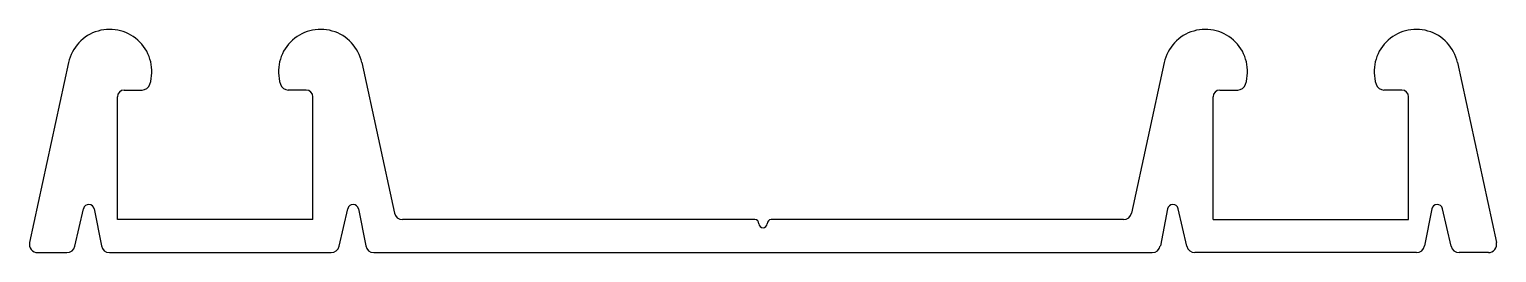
# Model space of a CAD drawing. Extents: x 2539.3 to 2592.6, y 1390.8 to 1398.9.
import ezdxf

# ---------------------------------------------------------------- set-up
doc = ezdxf.new("R2010")
doc.units = 0
doc.layers.get('0').update_dxf_attribs({"linetype": 'CONTINUOUS'})

msp = doc.modelspace()

# ---------------------------------------------------------------- linework, layer by layer
for p, q in [((2540.69, 1397.739), (2539.273, 1391.209)), ((2551.344, 1397.739), (2552.527, 1392.282)), ((2580.49, 1397.739), (2579.306, 1392.282)), ((2591.144, 1397.739), (2592.56, 1391.209)), ((2542.467, 1392.045), (2542.467, 1396.495)), ((2542.717, 1396.745), (2543.36, 1396.745)), ((2549.317, 1396.745), (2548.673, 1396.745)), ((2549.567, 1392.045), (2549.567, 1396.495)), ((2582.267, 1392.045), (2582.267, 1396.495)), ((2582.517, 1396.745), (2583.16, 1396.745)), ((2589.117, 1396.745), (2588.473, 1396.745)), ((2589.367, 1392.045), (2589.367, 1396.495)), ((2540.923, 1391.079), (2541.232, 1392.438)), ((2541.623, 1392.432), (2541.884, 1391.088)), ((2550.523, 1391.079), (2550.832, 1392.438)), ((2551.223, 1392.432), (2551.484, 1391.088)), ((2580.61, 1392.432), (2580.35, 1391.088)), ((2581.311, 1391.079), (2581.001, 1392.438)), ((2590.21, 1392.432), (2589.95, 1391.088)), ((2590.911, 1391.079), (2590.601, 1392.438)), ((2549.567, 1392.045), (2542.467, 1392.045)), ((2565.617, 1392.045), (2552.82, 1392.045)), ((2579.013, 1392.045), (2566.217, 1392.045)), ((2582.267, 1392.045), (2589.367, 1392.045)), ((2539.567, 1390.845), (2540.63, 1390.845)), ((2542.178, 1390.845), (2550.23, 1390.845)), ((2551.778, 1390.845), (2580.055, 1390.845)), ((2589.655, 1390.845), (2581.603, 1390.845)), ((2592.267, 1390.845), (2591.203, 1390.845))]:
    msp.add_line(p, q)
for centre, radius, start, end in [((2542.186, 1397.414), 1.531, 342.5472, 167.7629), ((2549.847, 1397.414), 1.531, 12.2371, 197.4528), ((2581.986, 1397.414), 1.531, 342.5472, 167.7629), ((2589.647, 1397.414), 1.531, 12.2371, 197.4528), ((2542.717, 1396.495), 0.25, 90, 180), ((2543.36, 1397.045), 0.3, 270, 342.5472), ((2548.673, 1397.045), 0.3, 197.4528, 270), ((2549.317, 1396.495), 0.25, 0, 90), ((2582.517, 1396.495), 0.25, 90, 180), ((2583.16, 1397.045), 0.3, 270, 342.5472), ((2588.473, 1397.045), 0.3, 197.4528, 270), ((2589.117, 1396.495), 0.25, 0, 90), ((2541.427, 1392.394), 0.2, 10.9574, 167.1795), ((2551.027, 1392.394), 0.2, 10.9574, 167.1795), ((2552.82, 1392.345), 0.3, 192.2371, 270), ((2579.013, 1392.345), 0.3, 270, 347.7629), ((2580.806, 1392.394), 0.2, 12.8205, 169.0426), ((2590.406, 1392.394), 0.2, 12.8205, 169.0426), ((2565.617, 1391.895), 0.15, 0, 90), ((2565.917, 1391.895), 0.15, 180, 0), ((2566.217, 1391.895), 0.15, 90, 180), ((2539.567, 1391.145), 0.3, 167.7629, 270), ((2592.267, 1391.145), 0.3, 270, 12.2371), ((2540.63, 1391.145), 0.3, 270, 347.1795), ((2542.178, 1391.145), 0.3, 190.9574, 270), ((2550.23, 1391.145), 0.3, 270, 347.1795), ((2551.778, 1391.145), 0.3, 190.9574, 270), ((2580.055, 1391.145), 0.3, 270, 349.0426), ((2581.603, 1391.145), 0.3, 192.8205, 270), ((2589.655, 1391.145), 0.3, 270, 349.0426), ((2591.203, 1391.145), 0.3, 192.8205, 270)]:
    msp.add_arc(centre, radius, start, end)

doc.saveas('drawing.dxf')
